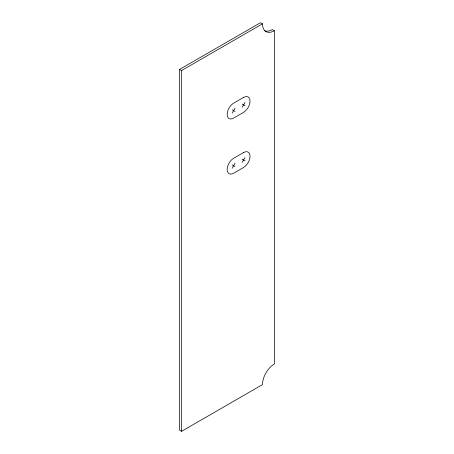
<?xml version="1.0" encoding="UTF-8"?>
<svg xmlns="http://www.w3.org/2000/svg" width="454" height="454" viewBox="0 0 454 454"><rect width="100%" height="100%" fill="white"/><g stroke="black" fill="none" stroke-linecap="round" stroke-linejoin="round"><path stroke-width="0.68" d="M232.215 113.074L235.03 108.205M242.164 107.331L244.973 102.462M232.215 168.196L235.03 163.321M242.164 162.453L244.973 157.583M179.602 69.388L260.477 22.7L262.463 23.846A16.877 9.744 -60 0 0 274.398 30.736L274.398 363.938A16.877 9.744 -60 0 0 262.463 384.612L181.594 431.3L179.602 430.154L179.602 69.388L181.594 70.54L262.463 23.846M274.398 30.736L272.406 29.589A16.877 9.744 -60 0 1 264.529 30.707M242.164 104.085L244.973 105.708M232.215 109.828L235.03 111.451M242.164 159.206L244.973 160.829M232.215 164.95L235.03 166.573M181.594 70.54L181.594 431.3M243.565 97.434L233.623 103.177A9.142 5.278 -60 0 0 227.159 114.374A9.142 5.278 -60 0 0 233.623 118.102L243.565 112.359A9.142 5.278 -60 0 0 250.035 101.168A9.142 5.278 -60 0 0 243.565 97.434M243.565 152.555L233.623 158.293A9.142 5.278 -60 0 0 227.159 169.49A9.142 5.278 -60 0 0 233.623 173.224L243.565 167.481A9.142 5.278 -60 0 0 250.035 156.284A9.142 5.278 -60 0 0 243.565 152.555"/></g></svg>
